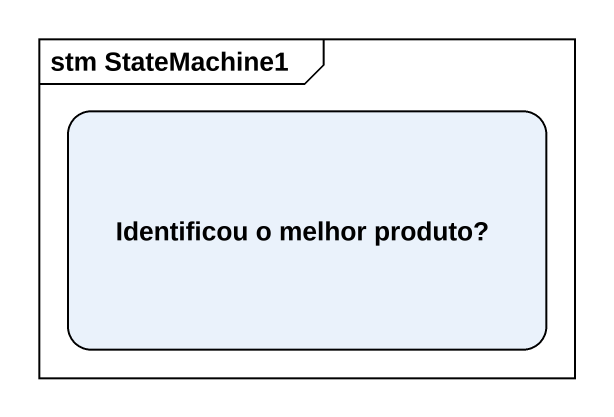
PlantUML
@startuml
mainframe stm StateMachine1
hide empty description
state "Identificou o melhor produto?" as Identificou_o_melhor_produto
@enduml
